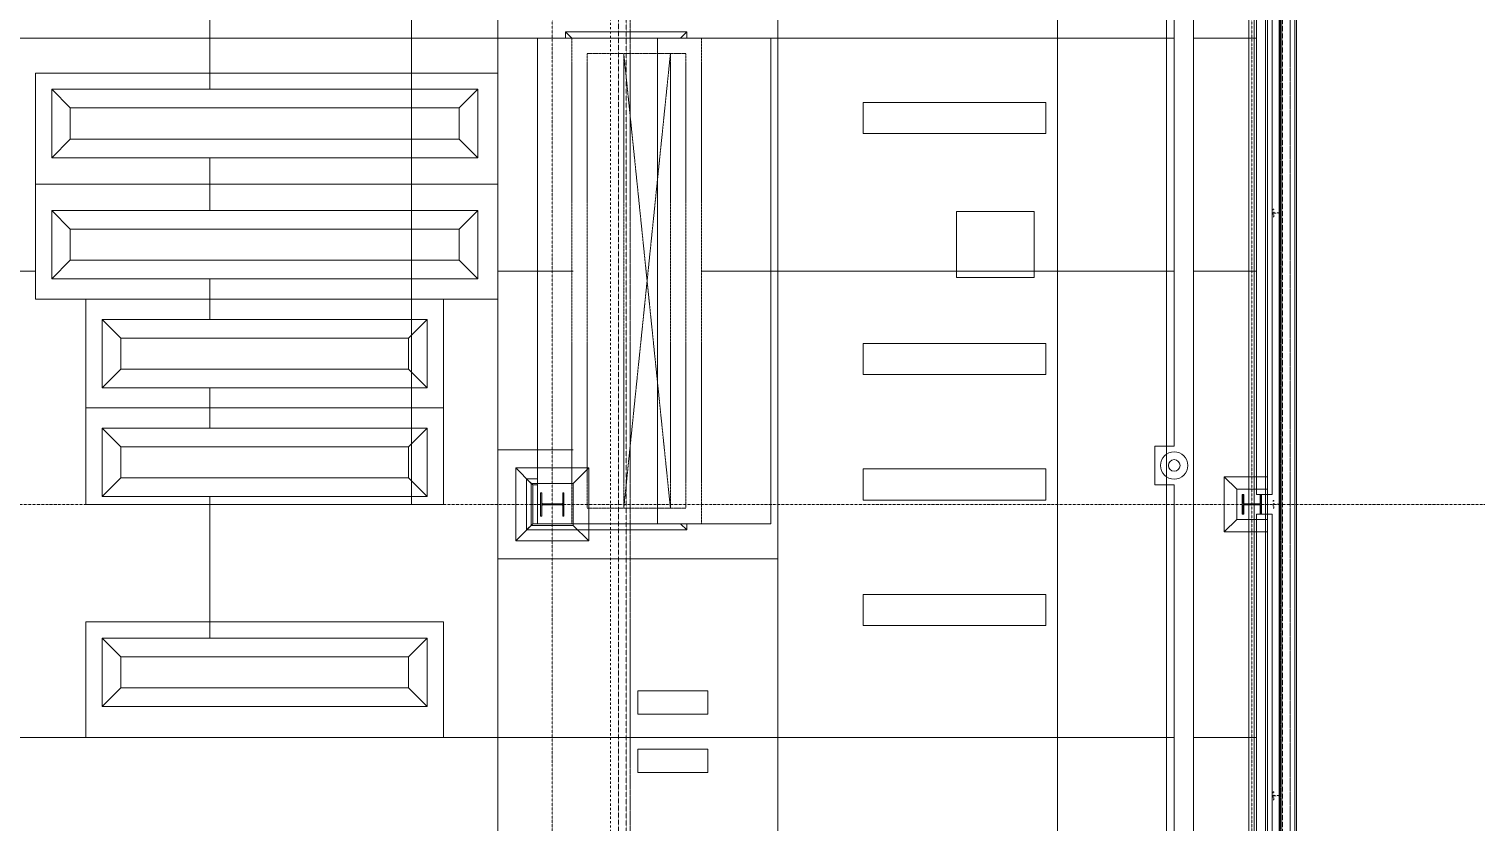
# Model space of a CAD drawing. Extents: x -32000 to 401936, y -48083 to 131250.
# Drawn here: x 245868 to 264483, y 40912 to 51117 of the extents above; entities that cross this region are included whole.
import ezdxf

# ---------------------------------------------------------------- set-up
doc = ezdxf.new("R2010")
doc.units = 0
doc.header["$LTSCALE"] = 10
for name, pattern in [('H12PL4$0$JJP_三點線', [0.9, 0.3, -0.15, 0, -0.15, 0, -0.15, 0, -0.15]), ('H12PL4$0$TAI_虛線', [5.644, 2.822, -2.822]), ('XFM7P40ICA$0$H12PL4$0$CENTERK1', [0.0983, 0.0833, -0.005, 0.005, -0.005]), ('XFM7P40ICA$0$H12PL4$0$DOTK1', [0.01, 0.005, -0.005]), ('XFM7P40ICA$0$H12PL4$0$JJP_三點線', [0.9, 0.3, -0.15, 0, -0.15, 0, -0.15, 0, -0.15]), ('XFM7P40ICA$0$H12PL4$0$JJP_虛線(退縮線、投影線、地下室範圍、非屬本工程、圖面分區)', [0.45, 0.3, -0.15]), ('XFM7P40ICA$0$H12PL4$0$TAI_虛線', [5.644, 2.822, -2.822])]:
    doc.linetypes.add(name, pattern=pattern)
for name, color, linetype in [('H12PL4$0$A-WALL-EX', 252, 'Continuous'), ('H12PL4$0$S-COL', 252, 'Continuous'), ('H12PL4$0$S-GRID', 252, 'Continuous'), ('H12PL4$0$S-SLAB-SHOW', 252, 'Continuous'), ('XFM7P40ICA$0$H12PL4$0$A-WALL-EX', 252, 'Continuous'), ('XFM7P40ICA$0$H12PL4$0$Hattch', 252, 'Continuous'), ('XFM7P40ICA$0$H12PL4$0$L40_19_DRAN', 252, 'Continuous'), ('XFM7P40ICA$0$H12PL4$0$L40_19_HOJO', 252, 'Continuous'), ('XFM7P40ICA$0$H12PL4$0$L40_19_MEJI', 252, 'Continuous'), ('XFM7P40ICA$0$H12PL4$0$L40_19_STEEL2', 252, 'Continuous'), ('XFM7P40ICA$0$H12PL4$0$L40_19_SUGATA2', 252, 'Continuous'), ('XFM7P40ICA$0$H12PL4$0$L40_19_SUGATA3', 252, 'Continuous'), ('XFM7P40ICA$0$H12PL4$0$L40_19_SUGATAD', 252, 'Continuous'), ('XFM7P40ICA$0$H12PL4$0$L40_19_設備基礎', 252, 'Continuous'), ('XFM7P40ICA$0$H12PL4$0$S-COL', 252, 'Continuous'), ('XFM7P40ICA$0$H12PL4$0$S-GRID', 252, 'Continuous')]:
    doc.layers.add(name, color=color, linetype=linetype)

# ---------------------------------------------------------------- blocks, each defined once
blk = doc.blocks.new('XFM7P40ICA$0$H12PL4')
at = {"layer": 'XFM7P40ICA$0$H12PL4$0$Hattch', "linetype": 'Continuous', "lineweight": 0}
for points in [[(252450, 45150), (252450, 44850), (252465, 44850), (252465, 44995), (252735, 44995), (252735, 44850), (252750, 44850), (252750, 45150), (252735, 45150), (252735, 45005), (252465, 45005), (252465, 45150)], [(261725, 44875), (261725, 45125), (261705, 45125), (261705, 45007.5), (261495, 45007.5), (261495, 45125), (261475, 45125), (261475, 44875), (261495, 44875), (261495, 44992.5), (261705, 44992.5), (261705, 44875)]]:
    blk.add_hatch(color=256, dxfattribs=at).paths.add_polyline_path(points)
at = {"layer": 'XFM7P40ICA$0$H12PL4$0$A-WALL-EX', "linetype": 'XFM7P40ICA$0$H12PL4$0$JJP_虛線(退縮線、投影線、地下室範圍、非屬本工程、圖面分區)', "lineweight": 0}
for p, q in [((261995, 30500), (261995, 90375)), ((253550, 32650), (253550, 87350))]:
    blk.add_line(p, q, dxfattribs=at)
at = {"layer": 'XFM7P40ICA$0$H12PL4$0$A-WALL-EX', "lineweight": 0}
for p, q in [((261800, 30500), (261800, 89960)), ((260500, 30500), (260500, 89560)), ((260850, 30500), (260850, 89560)), ((261630, 30500), (261630, 89560))]:
    blk.add_line(p, q, dxfattribs=at)
at = {"layer": 'XFM7P40ICA$0$H12PL4$0$A-WALL-EX', "linetype": 'XFM7P40ICA$0$H12PL4$0$JJP_虛線(退縮線、投影線、地下室範圍、非屬本工程、圖面分區)', "lineweight": 0, "flags": 128}
for points in [[(262090, 30500), (262090, 90490)], [(253600, 32550), (253600, 87500)], [(253450, 87350), (253450, 32650)], [(261975, 52450), (261975, 48800)], [(261975, 48700), (261975, 45050)], [(261975, 44950), (261975, 41300)], [(261975, 41200), (261975, 37550)]]:
    blk.add_lwpolyline(points, dxfattribs=at)
at = {"layer": 'XFM7P40ICA$0$H12PL4$0$A-WALL-EX', "lineweight": 0, "flags": 128}
for points in [[(262150, 30500), (262150, 90550)], [(261950, 30500), (261950, 90350)], [(261965, 90365), (261965, 30500)], [(261775, 90175), (261775, 30500)], [(262175, 30500), (262175, 90175)], [(261560, 89960), (261560, 30500)], [(261800, 30500), (261800, 89560)]]:
    blk.add_lwpolyline(points, dxfattribs=at)
at = {"layer": 'XFM7P40ICA$0$H12PL4$0$L40_19_DRAN', "lineweight": 0}
for radius in [175, 75]:
    blk.add_circle((260600, 45500), radius, dxfattribs=at)
at = {"layer": 'XFM7P40ICA$0$H12PL4$0$L40_19_HOJO', "lineweight": 0}
blk.add_line((250790.9, 60000), (250790.9, 45000), dxfattribs=at)
at = {"layer": 'XFM7P40ICA$0$H12PL4$0$L40_19_MEJI', "lineweight": 0}
for p, q in [((251900, 32860), (251900, 90200)), ((259100, 32450), (259100, 90200)), ((255500, 32860), (255500, 89775)), ((248195, 50340), (248195, 51610)), ((244130, 51000), (260600, 51000)), ((260850, 51000), (261660, 51000)), ((248195, 48780), (248195, 49460)), ((244130, 48000), (245950, 48000)), ((248195, 47380), (248195, 47900)), ((251900, 48000), (252870, 48000)), ((254530, 48000), (260600, 48000)), ((260850, 48000), (261660, 48000)), ((248195, 45980), (248195, 46500)), ((248195, 43280), (248195, 45100)), ((244130, 42000), (260600, 42000)), ((260850, 42000), (261660, 42000))]:
    blk.add_line(p, q, dxfattribs=at)
at = {"layer": 'XFM7P40ICA$0$H12PL4$0$L40_19_MEJI', "lineweight": 0, "flags": 128}
for points in [[(260600, 30980), (260600, 32750), (260350, 32750), (260350, 33250), (260600, 33250), (260600, 45250), (260350, 45250), (260350, 45750), (260600, 45750), (260600, 60250), (260350, 60250), (260350, 60750), (260600, 60750), (260600, 75250), (260350, 75250), (260350, 75750), (260600, 75750), (260600, 89250), (260350, 89250), (260350, 89750), (260850, 89750), (260850, 30980)], [(245950, 49120), (245950, 50550), (251900, 50550), (251900, 49120)], [(245950, 47640), (245950, 49120), (251900, 49120), (251900, 47640)], [(246600, 46240), (246600, 47640), (251200, 47640), (251200, 46240)], [(246600, 45000), (246600, 46240), (251200, 46240), (251200, 45000)], [(246600, 42000), (246600, 43490), (251200, 43490), (251200, 42000)]]:
    blk.add_lwpolyline(points, close=True, dxfattribs=at)
for points in [[(251900, 45700), (251900, 51430), (255500, 51430), (255500, 44300), (251900, 44300)], [(252870, 45700), (251900, 45700), (251900, 44300), (253320, 44300)]]:
    blk.add_lwpolyline(points, dxfattribs=at)
at = {"layer": 'XFM7P40ICA$0$H12PL4$0$L40_19_STEEL2', "lineweight": 0, "flags": 128}
for points in [[(252750, 44850), (252750, 45150), (252735, 45150), (252735, 45018, -0.4142136), (252722, 45005), (252478, 45005, -0.4142136), (252465, 45018), (252465, 45150), (252450, 45150), (252450, 44850), (252465, 44850), (252465, 44982, -0.4142136), (252478, 44995), (252722, 44995, -0.4142136), (252735, 44982), (252735, 44850)], [(261725, 45125), (261725, 44875), (261711, 44875), (261711, 44987.5, 0.4142136), (261703, 44995.5), (261497, 44995.5, 0.4142136), (261489, 44987.5), (261489, 44875), (261475, 44875), (261475, 45125), (261489, 45125), (261489, 45012.5, 0.4142136), (261497, 45004.5), (261703, 45004.5, 0.4142136), (261711, 45012.5), (261711, 45125)]]:
    blk.add_lwpolyline(points, format="xyb", close=True, dxfattribs=at)
at = {"layer": 'XFM7P40ICA$0$H12PL4$0$L40_19_SUGATA2', "lineweight": 0}
for p, q in [((262175, 30485.5), (262175, 90575)), ((252409.6, 51000), (252409.6, 44750)), ((255409.6, 51000), (252409.6, 51000)), ((255409.6, 51000), (255409.6, 44750)), ((255409.6, 44750), (252409.6, 44750))]:
    blk.add_line(p, q, dxfattribs=at)
at = {"layer": 'XFM7P40ICA$0$H12PL4$0$L40_19_SUGATA3', "lineweight": 0}
for p, q in [((261660, 52375), (261660, 45125)), ((261860, 52375), (261860, 45125)), ((252770, 51080), (254330, 51080)), ((252770, 51000), (252770, 51080)), ((252850, 51000), (252770, 51080)), ((254330, 51080), (254250, 51000)), ((254330, 51080), (254330, 51000)), ((253954.6, 51000), (253954.6, 44750)), ((246400, 50100), (246160, 50340)), ((251400, 50100), (251640, 50340)), ((246400, 49700), (246160, 49460)), ((251400, 49700), (251640, 49460)), ((246400, 48540), (246160, 48780)), ((251400, 48540), (251640, 48780)), ((246400, 48140), (246160, 47900)), ((251400, 48140), (251640, 47900)), ((247050, 47140), (246810, 47380)), ((250750, 47140), (250990, 47380)), ((247050, 46740), (246810, 46500)), ((250750, 46740), (250990, 46500)), ((247050, 45740), (246810, 45980)), ((250750, 45740), (250990, 45980)), ((247050, 45340), (246810, 45100)), ((250750, 45340), (250990, 45100)), ((252270, 44670), (252270, 45330)), ((252270, 45330), (252409.6, 45330)), ((252350, 45250), (252270, 45330)), ((252350, 44750), (252350, 45250)), ((252350, 45250), (252409.6, 45250)), ((261245, 45355), (261245, 44645)), ((261660, 45355), (261245, 45355)), ((261405, 45195), (261245, 45355)), ((261660, 45125), (261860, 45125)), ((261660, 44875), (261860, 44875)), ((261660, 44875), (261660, 37625)), ((261860, 44875), (261860, 37625)), ((252350, 44750), (252270, 44670)), ((252850, 44750), (252350, 44750)), ((254330, 44670), (254250, 44750)), ((254330, 44750), (254330, 44670)), ((261405, 44805), (261245, 44645)), ((254330, 44670), (252270, 44670)), ((261660, 44645), (261245, 44645)), ((247050, 43040), (246810, 43280)), ((250750, 43040), (250990, 43280)), ((247050, 42640), (246810, 42400)), ((250750, 42640), (250990, 42400))]:
    blk.add_line(p, q, dxfattribs=at)
at = {"layer": 'XFM7P40ICA$0$H12PL4$0$L40_19_SUGATA3', "linetype": 'XFM7P40ICA$0$H12PL4$0$CENTERK1', "lineweight": 0, "flags": 128}
for points in [[(262090, 30600), (262090, 90490), (249160, 90490), (249160, 90090), (244150, 90090), (244150, 89975), (249275, 89975)], [(261975, 90375), (261975, 30600)]]:
    blk.add_lwpolyline(points, dxfattribs=at)
at = {"layer": 'XFM7P40ICA$0$H12PL4$0$L40_19_SUGATA3', "lineweight": 0, "flags": 128}
blk.add_lwpolyline([(261660, 44805), (261405, 44805), (261405, 45195), (261660, 45195)], dxfattribs=at)
at = {"layer": 'XFM7P40ICA$0$H12PL4$0$L40_19_SUGATAD', "linetype": 'XFM7P40ICA$0$H12PL4$0$DOTK1', "lineweight": 0}
for p, q in [((253600, 87500), (253600, 32500)), ((252850, 51000), (252850, 44750)), ((254519.6, 51000), (254519.6, 44750)), ((253050, 50800), (253050, 44950)), ((253050, 50800), (254319.6, 50800)), ((253519.6, 50800), (253519.6, 44950)), ((253519.6, 50800), (254119.6, 44950)), ((253519.6, 44950), (254119.6, 50800)), ((254119.6, 50800), (254119.6, 44950)), ((254319.6, 50800), (254319.6, 44950)), ((253050, 44950), (254319.6, 44950))]:
    blk.add_line(p, q, dxfattribs=at)
at = {"layer": 'XFM7P40ICA$0$H12PL4$0$L40_19_設備基礎', "lineweight": 0, "flags": 128}
for points in [[(251640, 49460), (251640, 50340), (246160, 50340), (246160, 49460)], [(246400, 49700), (246400, 50100), (251400, 50100), (251400, 49700)], [(256600, 49770), (256600, 50170), (258950, 50170), (258950, 49770)], [(251640, 47900), (251640, 48780), (246160, 48780), (246160, 47900)], [(257800, 47920), (257800, 48770), (258800, 48770), (258800, 47920)], [(246400, 48140), (246400, 48540), (251400, 48540), (251400, 48140)], [(250990, 46500), (250990, 47380), (246810, 47380), (246810, 46500)], [(247050, 46740), (247050, 47140), (250750, 47140), (250750, 46740)], [(256600, 46670), (256600, 47070), (258950, 47070), (258950, 46670)], [(250990, 45100), (250990, 45980), (246810, 45980), (246810, 45100)], [(247050, 45340), (247050, 45740), (250750, 45740), (250750, 45340)], [(256600, 45055), (256600, 45455), (258950, 45455), (258950, 45055)], [(256600, 43440), (256600, 43840), (258950, 43840), (258950, 43440)], [(250990, 42400), (250990, 43280), (246810, 43280), (246810, 42400)], [(247050, 42640), (247050, 43040), (250750, 43040), (250750, 42640)], [(253700, 42300), (253700, 42600), (254600, 42600), (254600, 42300)], [(254600, 41550), (254600, 41850), (253700, 41850), (253700, 41550)]]:
    blk.add_lwpolyline(points, close=True, dxfattribs=at)
at = {"layer": 'XFM7P40ICA$0$H12PL4$0$S-COL', "linetype": 'XFM7P40ICA$0$H12PL4$0$TAI_虛線', "lineweight": 0, "flags": 128}
for points in [[(261975, 48700), (261975, 48800), (261970, 48800), (261970, 48752.5), (261880, 48752.5), (261880, 48800), (261875, 48800), (261875, 48700), (261880, 48700), (261880, 48747.5), (261970, 48747.5), (261970, 48700)], [(261975, 44950), (261975, 45050), (261970, 45050), (261970, 45002.5), (261880, 45002.5), (261880, 45050), (261875, 45050), (261875, 44950), (261880, 44950), (261880, 44997.5), (261970, 44997.5), (261970, 44950)], [(261975, 41200), (261975, 41300), (261970, 41300), (261970, 41252.5), (261880, 41252.5), (261880, 41300), (261875, 41300), (261875, 41200), (261880, 41200), (261880, 41247.5), (261970, 41247.5), (261970, 41200)]]:
    blk.add_lwpolyline(points, close=True, dxfattribs=at)
at = {"layer": 'XFM7P40ICA$0$H12PL4$0$S-COL', "lineweight": 0, "flags": 128}
for points in [[(252130, 44530), (252130, 45470)], [(252330, 45270), (252130, 45470)], [(252130, 45470), (253070, 45470)], [(253070, 45470), (252870, 45270)], [(253070, 45470), (253070, 44530)], [(252330, 45270), (252330, 44730)], [(252870, 45270), (252330, 45270)], [(252870, 44730), (252870, 45270)], [(261245, 45355), (261245, 44645)], [(261245, 45355), (261405, 45195)], [(261800, 45355), (261245, 45355)], [(261800, 44645), (261800, 44805), (261800, 45195), (261800, 45355)], [(261405, 45195), (261405, 44805)], [(261800, 45195), (261405, 45195)], [(252330, 44730), (252130, 44530)], [(252330, 44730), (252870, 44730)], [(253070, 44530), (252870, 44730)], [(261245, 44645), (261405, 44805)], [(261405, 44805), (261800, 44805)], [(252130, 44530), (253070, 44530)], [(261245, 44645), (261800, 44645)]]:
    blk.add_lwpolyline(points, dxfattribs=at)
for points in [[(252450, 45150), (252450, 44850), (252465, 44850), (252465, 44995), (252735, 44995), (252735, 44850), (252750, 44850), (252750, 45150), (252735, 45150), (252735, 45005), (252465, 45005), (252465, 45150)], [(261725, 44875), (261725, 45125), (261705, 45125), (261705, 45007.5), (261495, 45007.5), (261495, 45125), (261475, 45125), (261475, 44875), (261495, 44875), (261495, 44992.5), (261705, 44992.5), (261705, 44875)]]:
    blk.add_lwpolyline(points, close=True, dxfattribs=at)
at = {"layer": 'XFM7P40ICA$0$H12PL4$0$S-GRID', "linetype": 'XFM7P40ICA$0$H12PL4$0$JJP_三點線', "lineweight": 0}
for p, q in [((252600, 128250), (252600, -28000)), ((261600, 128250), (261600, -28000)), ((-29000, 45000), (289600, 45000))]:
    blk.add_line(p, q, dxfattribs=at)
blk = doc.blocks.new('XFM7P40ICA')
blk.add_blockref('XFM7P40ICA$0$H12PL4', (0, 0))
blk = doc.blocks.new('H12PL4')
at = {"layer": 'H12PL4$0$A-WALL-EX', "lineweight": 0}
blk.add_line((261800, 30500), (261800, 89960), dxfattribs=at)
at = {"layer": 'H12PL4$0$A-WALL-EX', "lineweight": 0, "flags": 128}
for points in [[(262150, 30500), (262150, 90550)], [(262150, 30500), (262150, 90550)], [(261950, 30500), (261950, 90350)], [(261965, 90365), (261965, 30500)], [(261775, 90175), (261775, 30500)], [(262175, 30500), (262175, 90175)], [(261560, 89960), (261560, 30500)]]:
    blk.add_lwpolyline(points, dxfattribs=at)
at = {"layer": 'H12PL4$0$S-COL', "linetype": 'H12PL4$0$TAI_虛線', "lineweight": 0, "flags": 128}
for points in [[(261975, 48700), (261975, 48800), (261970, 48800), (261970, 48752.5), (261880, 48752.5), (261880, 48800), (261875, 48800), (261875, 48700), (261880, 48700), (261880, 48747.5), (261970, 48747.5), (261970, 48700)], [(261975, 44950), (261975, 45050), (261970, 45050), (261970, 45002.5), (261880, 45002.5), (261880, 45050), (261875, 45050), (261875, 44950), (261880, 44950), (261880, 44997.5), (261970, 44997.5), (261970, 44950)], [(261975, 41200), (261975, 41300), (261970, 41300), (261970, 41252.5), (261880, 41252.5), (261880, 41300), (261875, 41300), (261875, 41200), (261880, 41200), (261880, 41247.5), (261970, 41247.5), (261970, 41200)]]:
    blk.add_lwpolyline(points, close=True, dxfattribs=at)
at = {"layer": 'H12PL4$0$S-COL', "lineweight": 0, "flags": 128}
for points in [[(252130, 44530), (252130, 45470)], [(252330, 45270), (252130, 45470)], [(252130, 45470), (253070, 45470)], [(253070, 45470), (252870, 45270)], [(253070, 45470), (253070, 44530)], [(252330, 45270), (252330, 44730)], [(252870, 45270), (252330, 45270)], [(252870, 44730), (252870, 45270)], [(261245, 45355), (261245, 44645)], [(261245, 45355), (261405, 45195)], [(261800, 45355), (261245, 45355)], [(261800, 44645), (261800, 44805), (261800, 45195), (261800, 45355)], [(261405, 45195), (261405, 44805)], [(261800, 45195), (261405, 45195)], [(252330, 44730), (252130, 44530)], [(252330, 44730), (252870, 44730)], [(253070, 44530), (252870, 44730)], [(261245, 44645), (261405, 44805)], [(261405, 44805), (261800, 44805)], [(252130, 44530), (253070, 44530)], [(261245, 44645), (261800, 44645)]]:
    blk.add_lwpolyline(points, dxfattribs=at)
for points in [[(252450, 45150), (252450, 44850), (252465, 44850), (252465, 44995), (252735, 44995), (252735, 44850), (252750, 44850), (252750, 45150), (252735, 45150), (252735, 45005), (252465, 45005), (252465, 45150)], [(261725, 44875), (261725, 45125), (261705, 45125), (261705, 45007.5), (261495, 45007.5), (261495, 45125), (261475, 45125), (261475, 44875), (261495, 44875), (261495, 44992.5), (261705, 44992.5), (261705, 44875)]]:
    blk.add_lwpolyline(points, close=True, dxfattribs=at)
at = {"layer": 'H12PL4$0$S-GRID', "linetype": 'H12PL4$0$JJP_三點線', "lineweight": 0}
for p, q in [((252600, 128250), (252600, -28000)), ((261600, 128250), (261600, -28000)), ((-29000, 45000), (289600, 45000))]:
    blk.add_line(p, q, dxfattribs=at)
at = {"layer": 'H12PL4$0$S-SLAB-SHOW', "lineweight": 0}
for p, q in [((260500, 30500), (260500, 89560)), ((260850, 30500), (260850, 89560)), ((261630, 30500), (261630, 89560))]:
    blk.add_line(p, q, dxfattribs=at)
at = {"layer": 'H12PL4$0$S-SLAB-SHOW', "lineweight": 0, "flags": 128}
blk.add_lwpolyline([(261800, 30500), (261800, 89560)], dxfattribs=at)
at = {"layer": 'H12PL4$0$S-SLAB-SHOW', "linetype": 'H12PL4$0$TAI_虛線', "lineweight": 0, "flags": 128}
blk.add_lwpolyline([(253350, 87149.68), (253350, 32850)], dxfattribs=at)

msp = doc.modelspace()

# ---------------------------------------------------------------- block references
msp.add_blockref('XFM7P40ICA', (0, 0))

# ---------------------------------------------------------------- next in the draw order: block references
msp.add_blockref('H12PL4', (0, 0))

doc.saveas('drawing.dxf')
